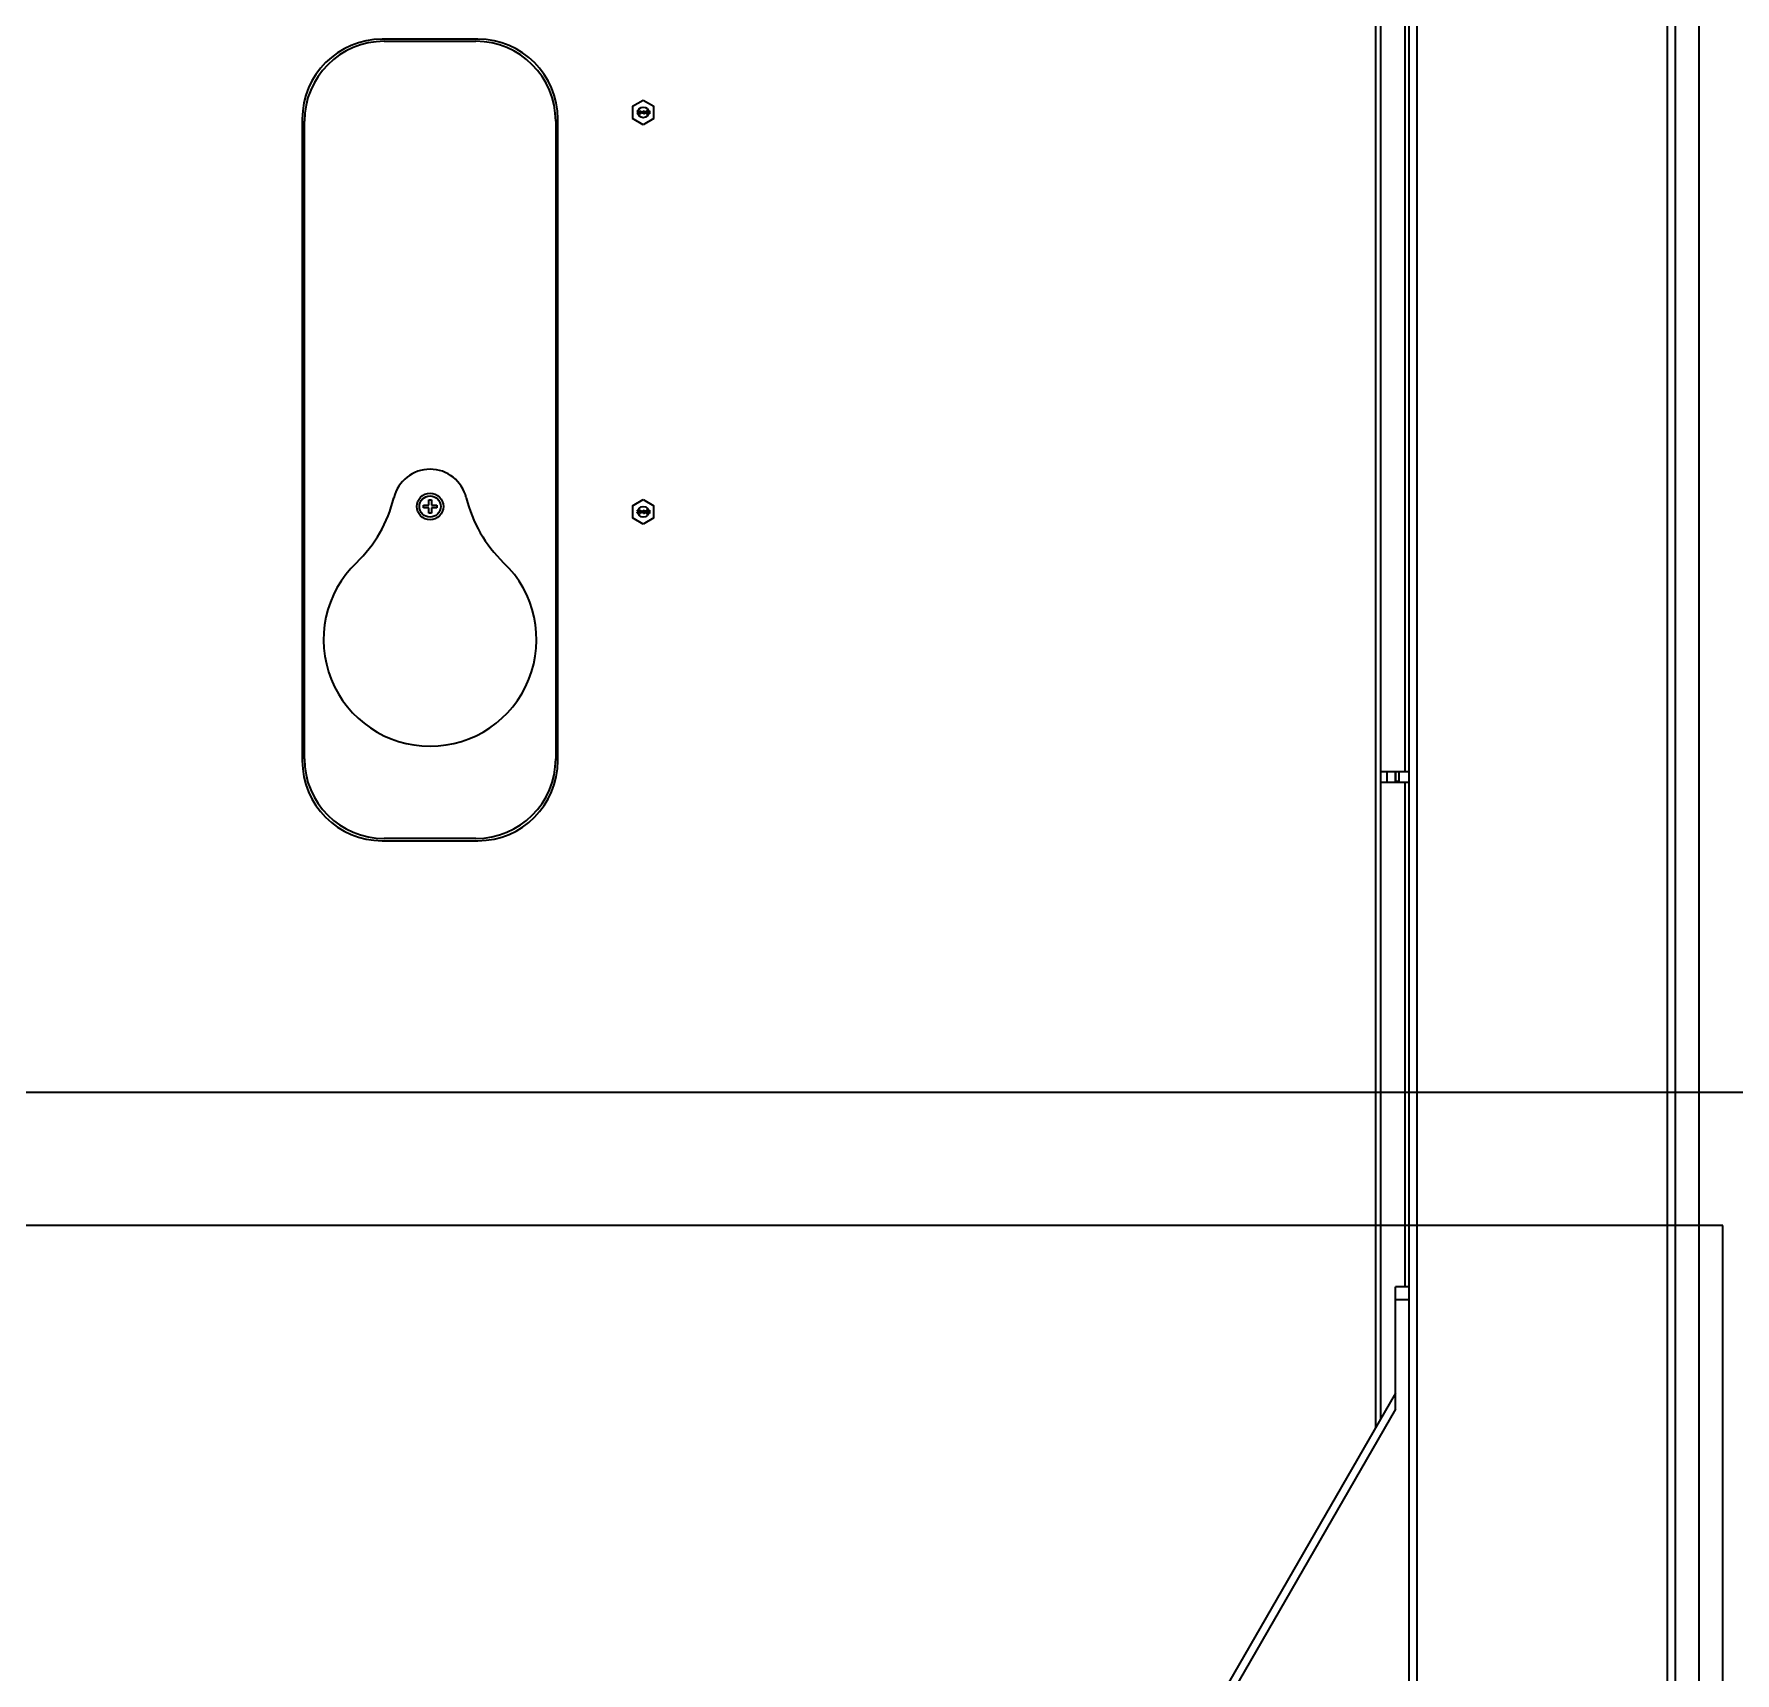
# Model space of a CAD drawing. Header units: millimetres. Extents: x 32496 to 166256, y 3504 to 23939.
# Drawn here: x 67676 to 68315, y 13066 to 13682 of the extents above; entities that cross this region are included whole.
import ezdxf

# ---------------------------------------------------------------- set-up
doc = ezdxf.new("R2010")
doc.units = ezdxf.units.MM
doc.layers.get('0').update_dxf_attribs({"lineweight": 35})

# ---------------------------------------------------------------- blocks, each defined once
blk = doc.blocks.new('DRGTJHYTHRTTR')
at = {"color": 7, "linetype": 'Continuous'}
for p, q in [((60371.04, -49682.69), (46149.04, -49682.69)), ((50389.04, -49732.69), (49034.04, -49732.69)), ((50389.04, -50285.69), (50389.04, -49732.69))]:
    blk.add_line(p, q, dxfattribs=at)
blk = doc.blocks.new('8-1250')
at = {"linetype": 'Continuous'}
for p, q in [((-4851.13, -32152.29), (-4851.13, -34671.29)), ((-4757.13, -32152.29), (-4757.13, -34671.29)), ((-4754.13, -32152.29), (-4754.13, -34671.29)), ((-4745.13, -34671.29), (-4745.13, -32152.29)), ((-4866.53, -33813.08), (-4866.53, -33010.5)), ((-4864.83, -33013.44), (-4864.83, -33810.14)), ((-4855.53, -33566.79), (-4855.53, -33063.31)), ((-4854.13, -33062.88), (-4854.13, -33760.26)), ((-5203.83, -33291.79), (-5239.83, -33291.79)), ((-5239.03, -33292.59), (-5204.63, -33292.59)), ((-5145.73, -33316.98), (-5141.73, -33314.67)), ((-5141.73, -33314.67), (-5137.73, -33316.98)), ((-5269.83, -33321.79), (-5269.83, -33562.79)), ((-5173.83, -33562.79), (-5173.83, -33321.79)), ((-5145.73, -33316.98), (-5145.73, -33321.6)), ((-5141.73, -33323.91), (-5145.73, -33321.6)), ((-5144, -33318.82), (-5144, -33318.69)), ((-5144, -33318.69), (-5143.1, -33318.69)), ((-5143.3, -33318.82), (-5144, -33318.82)), ((-5143.98, -33319.45), (-5144, -33319.56)), ((-5144, -33319.61), (-5144, -33319.56)), ((-5144, -33319.61), (-5143.98, -33319.71)), ((-5143.93, -33319.38), (-5143.98, -33319.45)), ((-5143.98, -33319.71), (-5143.88, -33319.81)), ((-5143.3, -33318.82), (-5143.93, -33319.38)), ((-5143.88, -33319.81), (-5143.78, -33319.86)), ((-5143.85, -33319.56), (-5143.8, -33319.45)), ((-5143.85, -33319.56), (-5143.85, -33319.61)), ((-5143.8, -33319.68), (-5143.85, -33319.61)), ((-5143.8, -33319.45), (-5143.1, -33318.82)), ((-5143.73, -33319.74), (-5143.8, -33319.68)), ((-5143.78, -33319.86), (-5143.63, -33319.89)), ((-5143.6, -33319.76), (-5143.73, -33319.74)), ((-5143.53, -33319.89), (-5143.63, -33319.89)), ((-5143.6, -33319.76), (-5143.5, -33319.76)), ((-5143.53, -33319.89), (-5143.35, -33319.86)), ((-5143.38, -33319.74), (-5143.5, -33319.76)), ((-5143.3, -33319.68), (-5143.38, -33319.74)), ((-5143.35, -33319.86), (-5143.25, -33319.81)), ((-5143.25, -33319.61), (-5143.3, -33319.68)), ((-5143.25, -33319.61), (-5143.13, -33319.61)), ((-5143.25, -33319.81), (-5143.15, -33319.71)), ((-5143.15, -33319.71), (-5143.13, -33319.61)), ((-5143.1, -33318.69), (-5143.1, -33318.82)), ((-5142.9, -33319.89), (-5142.9, -33318.69)), ((-5142.9, -33318.69), (-5142.75, -33318.69)), ((-5142.75, -33319.89), (-5142.9, -33319.89)), ((-5142.75, -33318.69), (-5142.75, -33319.68)), ((-5142.6, -33319.51), (-5142.75, -33319.68)), ((-5142.75, -33319.89), (-5142.6, -33319.71)), ((-5142.6, -33319.51), (-5142.6, -33319.71)), ((-5142.38, -33319.12), (-5142.4, -33319.15)), ((-5142.4, -33319.15), (-5142.25, -33319.3)), ((-5142.25, -33319.3), (-5142.4, -33319.45)), ((-5142.4, -33319.45), (-5142.38, -33319.48)), ((-5142.25, -33319.25), (-5142.38, -33319.12)), ((-5142.38, -33319.48), (-5142.25, -33319.35)), ((-5142.25, -33319.25), (-5142.25, -33319.07)), ((-5142.25, -33319.07), (-5142.2, -33319.07)), ((-5142.25, -33319.53), (-5142.25, -33319.35)), ((-5142.2, -33319.53), (-5142.25, -33319.53)), ((-5142.2, -33319.07), (-5142.2, -33319.25)), ((-5142.08, -33319.12), (-5142.2, -33319.25)), ((-5142.2, -33319.3), (-5142.05, -33319.15)), ((-5142.05, -33319.45), (-5142.2, -33319.3)), ((-5142.2, -33319.35), (-5142.2, -33319.53)), ((-5142.2, -33319.35), (-5142.08, -33319.48)), ((-5142.05, -33319.15), (-5142.08, -33319.12)), ((-5142.08, -33319.48), (-5142.05, -33319.45)), ((-5141.85, -33319.2), (-5141.85, -33319.05)), ((-5141.85, -33319.05), (-5141.6, -33319.05)), ((-5141.6, -33319.2), (-5141.85, -33319.2)), ((-5137.73, -33321.6), (-5141.73, -33323.91)), ((-5141.6, -33319.05), (-5141.6, -33318.69)), ((-5141.6, -33318.69), (-5141.45, -33318.69)), ((-5141.6, -33319.89), (-5141.6, -33319.2)), ((-5141.45, -33319.89), (-5141.6, -33319.89)), ((-5141.45, -33318.69), (-5141.45, -33319.05)), ((-5141.45, -33319.05), (-5140.85, -33319.05)), ((-5141.45, -33319.2), (-5141.45, -33319.68)), ((-5141.45, -33319.89), (-5140.85, -33319.2)), ((-5141.03, -33319.2), (-5141.45, -33319.68)), ((-5141.03, -33319.2), (-5141.45, -33319.2)), ((-5140.85, -33319.05), (-5140.85, -33319.2)), ((-5140.65, -33319.89), (-5140.65, -33318.69)), ((-5140.65, -33318.69), (-5140.5, -33318.69)), ((-5140.43, -33319.89), (-5140.65, -33319.89)), ((-5140.5, -33318.69), (-5140.5, -33319.63)), ((-5140.15, -33318.69), (-5140.5, -33319.63)), ((-5140.43, -33319.89), (-5140.05, -33318.82)), ((-5140.15, -33318.69), (-5139.95, -33318.69)), ((-5140.05, -33318.82), (-5139.68, -33319.89)), ((-5139.6, -33319.63), (-5139.95, -33318.69)), ((-5139.45, -33319.89), (-5139.68, -33319.89)), ((-5139.6, -33319.63), (-5139.6, -33318.69)), ((-5139.6, -33318.69), (-5139.45, -33318.69)), ((-5139.45, -33318.69), (-5139.45, -33319.89)), ((-5137.73, -33321.6), (-5137.73, -33316.98)), ((-5269.03, -33561.99), (-5269.03, -33322.59)), ((-5174.63, -33322.59), (-5174.63, -33561.99)), ((-5224.33, -33467.79), (-5224.33, -33466.79)), ((-5224.33, -33466.79), (-5222.33, -33466.79)), ((-5222.33, -33467.79), (-5224.33, -33467.79)), ((-5222.33, -33466.79), (-5222.33, -33464.79)), ((-5222.33, -33464.79), (-5221.33, -33464.79)), ((-5222.33, -33469.79), (-5222.33, -33467.79)), ((-5221.33, -33464.79), (-5221.33, -33466.79)), ((-5221.33, -33466.79), (-5219.33, -33466.79)), ((-5221.33, -33467.79), (-5221.33, -33469.79)), ((-5219.33, -33467.79), (-5221.33, -33467.79)), ((-5219.33, -33466.79), (-5219.33, -33467.79)), ((-5145.73, -33466.98), (-5141.73, -33464.67)), ((-5145.73, -33466.98), (-5145.73, -33471.6)), ((-5144, -33468.82), (-5144, -33468.69)), ((-5144, -33468.69), (-5143.1, -33468.69)), ((-5143.3, -33468.82), (-5144, -33468.82)), ((-5143.93, -33469.38), (-5143.98, -33469.45)), ((-5143.3, -33468.82), (-5143.93, -33469.38)), ((-5143.8, -33469.45), (-5143.1, -33468.82)), ((-5143.1, -33468.69), (-5143.1, -33468.82)), ((-5142.9, -33469.89), (-5142.9, -33468.69)), ((-5142.9, -33468.69), (-5142.75, -33468.69)), ((-5142.75, -33468.69), (-5142.75, -33469.68)), ((-5142.38, -33469.12), (-5142.4, -33469.15)), ((-5142.4, -33469.15), (-5142.25, -33469.3)), ((-5142.25, -33469.3), (-5142.4, -33469.45)), ((-5142.25, -33469.25), (-5142.38, -33469.12)), ((-5142.38, -33469.48), (-5142.25, -33469.35)), ((-5142.25, -33469.25), (-5142.25, -33469.07)), ((-5142.25, -33469.07), (-5142.2, -33469.07)), ((-5142.25, -33469.53), (-5142.25, -33469.35)), ((-5142.2, -33469.07), (-5142.2, -33469.25)), ((-5142.08, -33469.12), (-5142.2, -33469.25)), ((-5142.2, -33469.3), (-5142.05, -33469.15)), ((-5142.05, -33469.45), (-5142.2, -33469.3)), ((-5142.2, -33469.35), (-5142.2, -33469.53)), ((-5142.2, -33469.35), (-5142.08, -33469.48)), ((-5142.05, -33469.15), (-5142.08, -33469.12)), ((-5141.85, -33469.2), (-5141.85, -33469.05)), ((-5141.85, -33469.05), (-5141.6, -33469.05)), ((-5141.6, -33469.2), (-5141.85, -33469.2)), ((-5141.73, -33464.67), (-5137.73, -33466.98)), ((-5141.6, -33469.05), (-5141.6, -33468.69)), ((-5141.6, -33468.69), (-5141.45, -33468.69)), ((-5141.6, -33469.89), (-5141.6, -33469.2)), ((-5141.45, -33468.69), (-5141.45, -33469.05)), ((-5141.45, -33469.05), (-5140.85, -33469.05)), ((-5141.45, -33469.2), (-5141.45, -33469.68)), ((-5141.45, -33469.89), (-5140.85, -33469.2)), ((-5141.03, -33469.2), (-5141.45, -33469.68)), ((-5141.03, -33469.2), (-5141.45, -33469.2)), ((-5140.85, -33469.05), (-5140.85, -33469.2)), ((-5140.65, -33469.89), (-5140.65, -33468.69)), ((-5140.65, -33468.69), (-5140.5, -33468.69)), ((-5140.5, -33468.69), (-5140.5, -33469.63)), ((-5140.15, -33468.69), (-5140.5, -33469.63)), ((-5140.43, -33469.89), (-5140.05, -33468.82)), ((-5140.15, -33468.69), (-5139.95, -33468.69)), ((-5140.05, -33468.82), (-5139.68, -33469.89)), ((-5139.6, -33469.63), (-5139.95, -33468.69)), ((-5139.6, -33469.63), (-5139.6, -33468.69)), ((-5139.6, -33468.69), (-5139.45, -33468.69)), ((-5139.45, -33468.69), (-5139.45, -33469.89)), ((-5137.73, -33471.6), (-5137.73, -33466.98)), ((-5221.33, -33469.79), (-5222.33, -33469.79)), ((-5141.73, -33473.91), (-5145.73, -33471.6)), ((-5143.98, -33469.45), (-5144, -33469.56)), ((-5144, -33469.61), (-5144, -33469.56)), ((-5144, -33469.61), (-5143.98, -33469.71)), ((-5143.98, -33469.71), (-5143.88, -33469.81)), ((-5143.88, -33469.81), (-5143.78, -33469.86)), ((-5143.85, -33469.56), (-5143.8, -33469.45)), ((-5143.85, -33469.56), (-5143.85, -33469.61)), ((-5143.8, -33469.68), (-5143.85, -33469.61)), ((-5143.73, -33469.74), (-5143.8, -33469.68)), ((-5143.78, -33469.86), (-5143.63, -33469.89)), ((-5143.6, -33469.76), (-5143.73, -33469.74)), ((-5143.53, -33469.89), (-5143.63, -33469.89)), ((-5143.6, -33469.76), (-5143.5, -33469.76)), ((-5143.53, -33469.89), (-5143.35, -33469.86)), ((-5143.38, -33469.74), (-5143.5, -33469.76)), ((-5143.3, -33469.68), (-5143.38, -33469.74)), ((-5143.35, -33469.86), (-5143.25, -33469.81)), ((-5143.25, -33469.61), (-5143.3, -33469.68)), ((-5143.25, -33469.61), (-5143.13, -33469.61)), ((-5143.25, -33469.81), (-5143.15, -33469.71)), ((-5143.15, -33469.71), (-5143.13, -33469.61)), ((-5142.75, -33469.89), (-5142.9, -33469.89)), ((-5142.6, -33469.51), (-5142.75, -33469.68)), ((-5142.75, -33469.89), (-5142.6, -33469.71)), ((-5142.6, -33469.51), (-5142.6, -33469.71)), ((-5142.4, -33469.45), (-5142.38, -33469.48)), ((-5142.2, -33469.53), (-5142.25, -33469.53)), ((-5142.08, -33469.48), (-5142.05, -33469.45)), ((-5137.73, -33471.6), (-5141.73, -33473.91)), ((-5141.45, -33469.89), (-5141.6, -33469.89)), ((-5140.43, -33469.89), (-5140.65, -33469.89)), ((-5139.45, -33469.89), (-5139.68, -33469.89)), ((-4864.83, -33566.79), (-4854.13, -33566.79)), ((-4864.83, -33570.79), (-4854.13, -33570.79)), ((-4862.33, -33570.79), (-4862.33, -33566.79)), ((-4859.33, -33566.79), (-4859.33, -33570.79)), ((-4859.13, -33566.79), (-4859.13, -33570.59)), ((-4857.93, -33570.59), (-4859.13, -33570.59)), ((-4857.93, -33566.79), (-4857.93, -33570.59)), ((-4855.53, -33760.26), (-4855.53, -33570.79)), ((-5239.83, -33592.79), (-5203.83, -33592.79)), ((-5204.63, -33591.99), (-5239.03, -33591.99)), ((-4859.13, -33806.26), (-4859.13, -33760.26)), ((-4854.13, -33760.26), (-4859.13, -33760.26)), ((-4854.13, -33760.26), (-4854.13, -34040.26)), ((-4854.13, -33765.26), (-4859.13, -33765.26)), ((-4859.13, -33800.26), (-5359.13, -34666.29)), ((-4859.13, -33806.26), (-5355.66, -34666.29))]:
    blk.add_line(p, q, dxfattribs=at)
for centre, radius in [((-5141.73, -33319.29), 2), ((-5221.83, -33467.29), 5), ((-5221.83, -33467.29), 4), ((-5141.73, -33469.29), 2)]:
    blk.add_circle(centre, radius, dxfattribs=at)
for centre, radius, start, end in [((-5239.83, -33321.79), 30, 90, 180), ((-5239.03, -33322.59), 30, 90, 180), ((-5204.63, -33322.59), 30, 0, 90), ((-5203.83, -33321.79), 30, 0, 90), ((-5221.83, -33467.29), 14, 13.59162, 166.40838), ((-5284.04, -33452.25), 50, 313.72491, 346.40838), ((-5159.62, -33452.25), 50, 193.59162, 226.27509), ((-5221.83, -33517.29), 40, 133.72491, 46.27509), ((-5239.83, -33562.79), 30, 180, 270), ((-5239.03, -33561.99), 30, 180, 270), ((-5204.63, -33561.99), 30, 270, 0), ((-5203.83, -33562.79), 30, 270, 0), ((-4857.73, -33570.59), 1.4, 180, 188.23663), ((-4857.73, -33570.59), 0.2, 180, 270)]:
    blk.add_arc(centre, radius, start, end, dxfattribs=at)

msp = doc.modelspace()

# ---------------------------------------------------------------- block references
at = {"color": 6}
msp.add_blockref('8-1250', (73046.131, 46971.457), dxfattribs=at)
msp.add_blockref('DRGTJHYTHRTTR', (17920.951, 62966.819))

doc.saveas('drawing.dxf')
